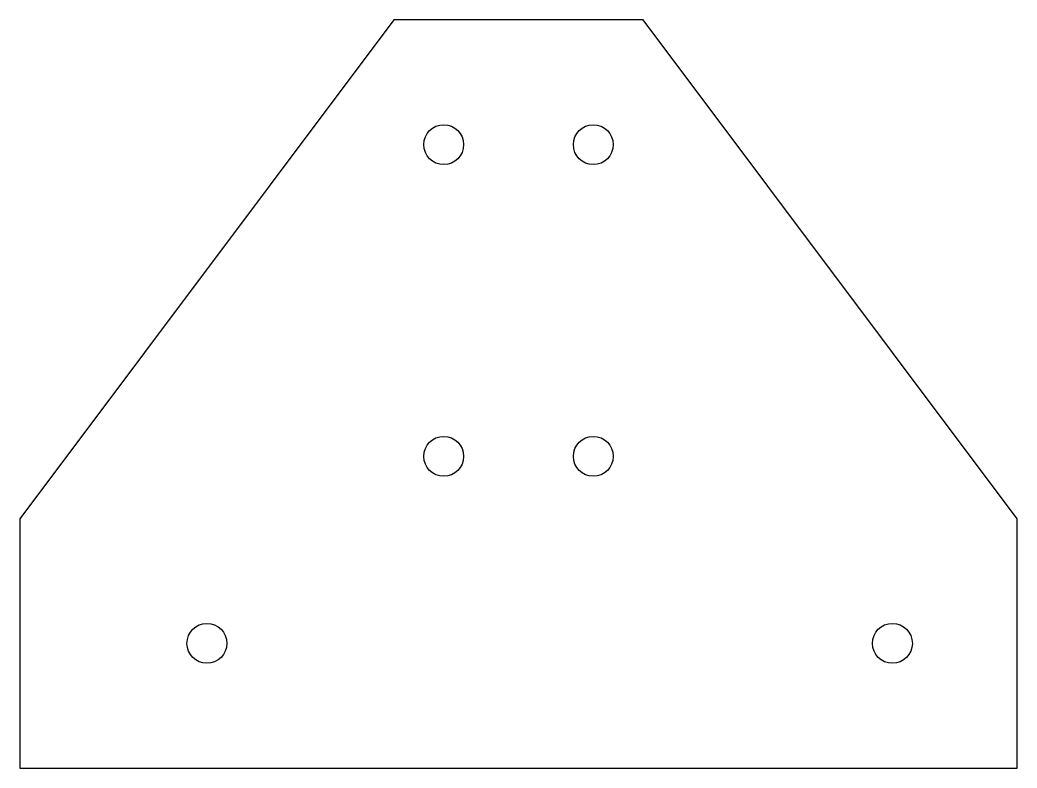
# Model space of a CAD drawing. Header units: millimetres. Extents: x 373.5 to 453.5, y 0 to 60.
import ezdxf

# ---------------------------------------------------------------- set-up
doc = ezdxf.new("R2010")
doc.units = ezdxf.units.MM

msp = doc.modelspace()

# ---------------------------------------------------------------- linework, layer by layer
at = {"color": 7, "linetype": 'Continuous', "lineweight": 25}
for p, q in [((403.49, 60), (373.49, 20)), ((423.49, 60), (403.49, 60)), ((453.49, 20), (423.49, 60)), ((373.49, 20), (373.49, 0)), ((453.49, 0), (453.49, 20)), ((373.49, 0), (453.49, 0))]:
    msp.add_line(p, q, dxfattribs=at)
for centre in [(407.49, 50), (419.49, 50), (407.49, 25), (419.49, 25), (388.49, 10), (443.49, 10)]:
    msp.add_circle(centre, 1.6, dxfattribs=at)

doc.saveas('drawing.dxf')
